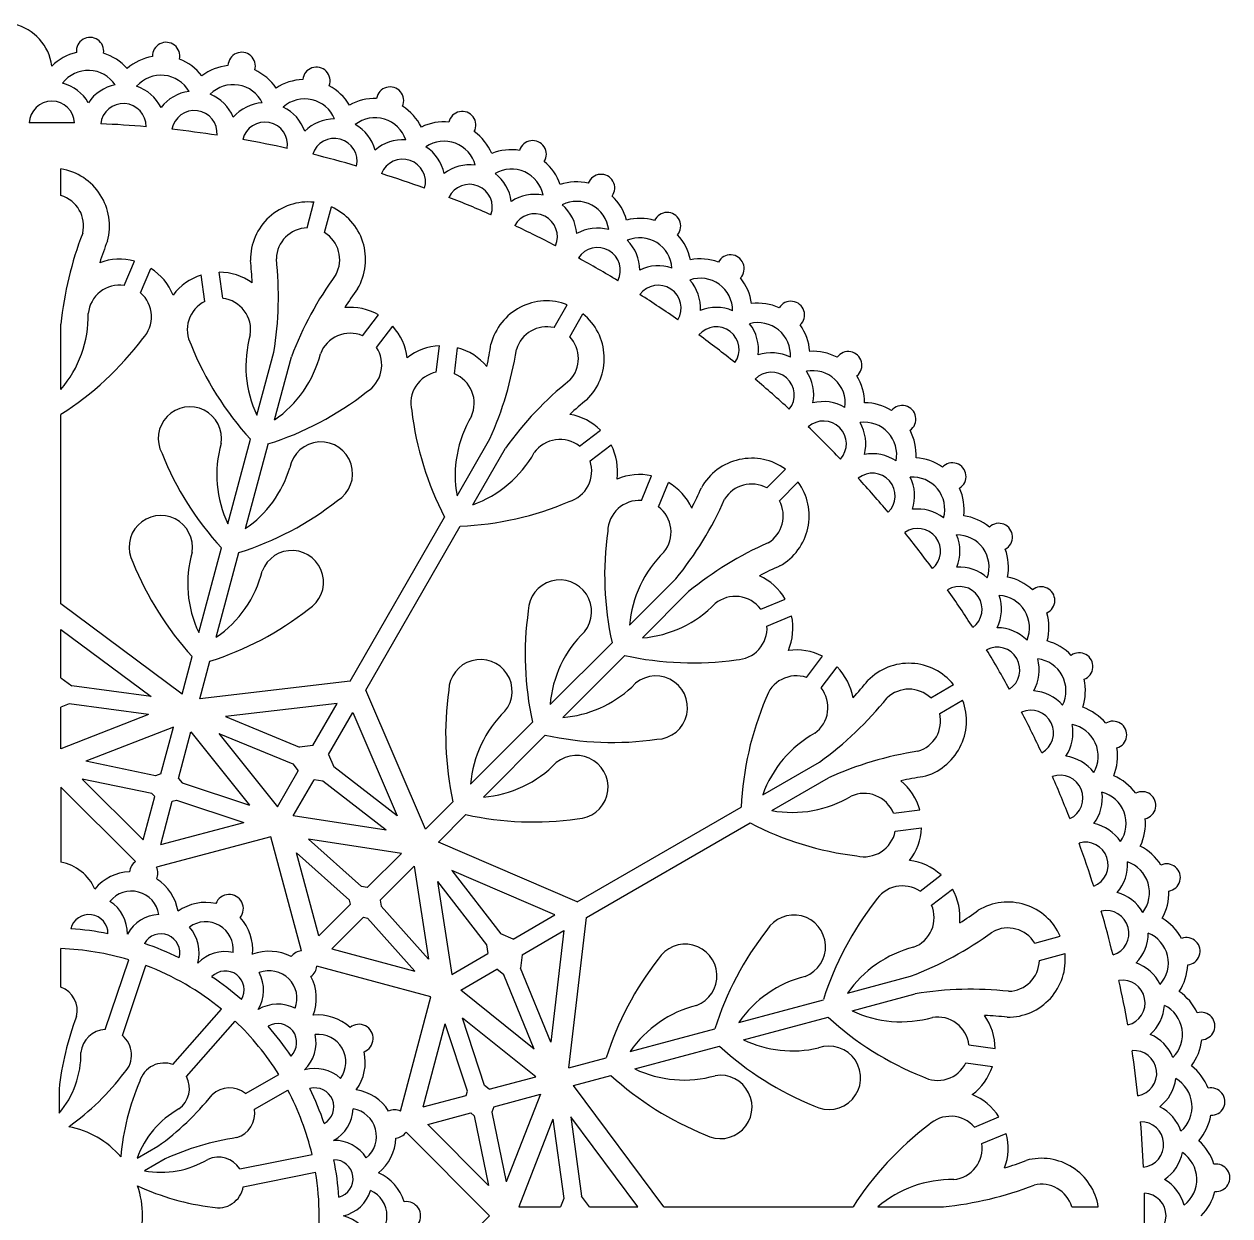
# Model space of a CAD drawing. Extents: x 39 to 332, y 42 to 187.
# Drawn here: x 258.4 to 331.8, y 114.7 to 187.2 of the extents above; entities that cross this region are included whole.
import ezdxf

# ---------------------------------------------------------------- set-up
doc = ezdxf.new("R2010")
doc.units = 0
doc.layers.get('0').update_dxf_attribs({"linetype": 'CONTINUOUS'})

msp = doc.modelspace()

# ---------------------------------------------------------------- linework, layer by layer
for p, q in [((260.645, 176.775), (260.646, 178.387)), ((275.631, 174.803), (276.047, 176.359)), ((276.693, 174.518), (277.111, 176.074)), ((264.494, 171.307), (265.116, 172.786)), ((265.496, 170.847), (266.125, 172.341)), ((269.41, 170.332), (269.189, 171.937)), ((270.498, 170.517), (270.278, 172.106)), ((290.657, 168.734), (291.463, 170.13)), ((291.61, 168.184), (292.416, 169.579)), ((260.646, 164.971), (260.646, 168.954)), ((278.995, 168.24), (279.979, 169.507)), ((279.845, 167.536), (280.839, 168.816)), ((283.492, 166.025), (283.693, 167.633)), ((284.59, 165.922), (284.79, 167.514)), ((272.574, 163.401), (273.604, 167.243)), ((273.639, 163.116), (274.67, 166.963)), ((260.646, 151.941), (260.646, 163.46)), ((292.209, 161.524), (293.488, 162.492)), ((270.803, 156.791), (272.183, 161.941)), ((271.868, 156.506), (273.248, 161.655)), ((284.754, 158.512), (286.746, 161.961)), ((292.847, 160.624), (294.139, 161.603)), ((285.709, 157.96), (287.698, 161.405)), ((303.602, 158.983), (304.741, 160.122)), ((295.979, 158.221), (296.59, 159.722)), ((297.013, 157.837), (297.618, 159.323)), ((304.379, 158.205), (305.519, 159.344)), ((278.239, 147.227), (283.998, 157.202)), ((279.194, 146.675), (284.953, 156.651)), ((269.032, 150.181), (270.412, 155.331)), ((270.097, 149.896), (271.477, 155.045)), ((295.254, 150.637), (298.067, 153.449)), ((296.033, 149.857), (298.85, 152.673)), ((268.03, 146.442), (260.646, 151.941)), ((303.234, 151.616), (304.72, 152.222)), ((303.618, 150.582), (305.118, 151.194)), ((260.646, 147.424), (260.646, 150.37)), ((260.646, 150.37), (266.13, 146.286)), ((290.415, 145.798), (294.185, 149.568)), ((268.03, 146.442), (268.641, 148.721)), ((269.095, 146.156), (269.706, 148.435)), ((291.195, 145.018), (294.964, 148.788)), ((306.021, 147.45), (306.999, 148.742)), ((306.92, 146.812), (307.89, 148.09)), ((260.646, 147.424), (261.298, 146.939)), ((266.13, 146.286), (261.298, 146.939)), ((278.239, 147.227), (269.095, 146.156)), ((313.581, 146.213), (314.976, 147.019)), ((282.839, 138.222), (279.194, 146.675)), ((314.131, 145.261), (315.527, 146.066)), ((261.151, 145.846), (260.646, 145.65)), ((260.646, 143.114), (260.646, 145.65)), ((265.982, 145.194), (261.151, 145.846)), ((277.453, 145.866), (270.663, 145.071)), ((275.981, 143.315), (277.453, 145.866)), ((276.935, 142.764), (278.408, 145.315)), ((278.408, 145.315), (281.115, 139.037)), ((265.982, 145.194), (260.646, 143.114)), ((270.663, 145.071), (275.174, 143.221)), ((285.576, 140.959), (289.346, 144.729)), ((267.491, 144.429), (262.165, 142.353)), ((266.732, 141.598), (267.491, 144.429)), ((267.797, 141.313), (268.556, 144.144)), ((268.556, 144.144), (272.13, 139.683)), ((270.245, 144.051), (273.826, 139.583)), ((270.245, 144.051), (274.755, 142.201)), ((286.356, 140.179), (290.126, 143.949)), ((275.981, 143.315), (275.174, 143.221)), ((276.935, 142.764), (277.257, 142.018)), ((266.399, 141.468), (262.165, 142.353)), ((273.826, 139.583), (275.093, 141.779)), ((274.755, 142.201), (275.093, 141.779)), ((281.115, 139.037), (277.257, 142.018)), ((303.357, 140.312), (306.806, 142.304)), ((265.653, 137.572), (261.939, 141.274)), ((266.174, 140.389), (261.939, 141.274)), ((266.732, 141.598), (266.399, 141.468)), ((267.797, 141.313), (268.021, 141.034)), ((268.021, 141.034), (272.13, 139.683)), ((274.78, 139.031), (276.048, 141.227)), ((276.583, 141.145), (276.048, 141.227)), ((280.441, 138.165), (276.583, 141.145)), ((303.909, 139.357), (307.354, 141.346)), ((265.191, 136.254), (260.646, 140.784)), ((260.646, 140.784), (260.646, 136.221)), ((265.653, 137.572), (266.359, 140.204)), ((266.359, 140.204), (266.174, 140.389)), ((266.718, 137.286), (267.424, 139.919)), ((267.424, 139.919), (267.677, 139.986)), ((267.677, 139.986), (271.786, 138.636)), ((282.839, 138.222), (284.507, 139.89)), ((292.072, 133.797), (302.048, 139.556)), ((280.441, 138.165), (274.78, 139.031)), ((283.618, 137.442), (285.287, 139.11)), ((311.319, 139.193), (312.911, 139.393)), ((266.718, 137.286), (271.786, 138.636)), ((292.624, 132.842), (302.599, 138.602)), ((311.422, 138.095), (313.03, 138.297)), ((273.413, 137.765), (266.46, 135.914)), ((275.286, 130.818), (273.413, 137.765)), ((281.366, 136.748), (275.715, 137.614)), ((278.94, 134.73), (275.715, 137.614)), ((292.072, 133.797), (283.618, 137.442)), ((276.346, 131.728), (274.98, 136.792)), ((278.205, 133.908), (274.98, 136.792)), ((279.293, 134.676), (281.366, 136.748)), ((280.073, 133.896), (282.145, 135.969)), ((282.145, 135.969), (283.01, 130.318)), ((283.561, 135.044), (284.428, 129.384)), ((283.561, 135.044), (286.542, 131.186)), ((290.712, 133.011), (284.434, 135.718)), ((284.434, 135.718), (287.415, 131.86)), ((312.933, 134.448), (314.212, 135.442)), ((279.293, 134.676), (278.94, 134.73)), ((313.637, 133.598), (314.903, 134.583)), ((276.346, 131.728), (278.273, 133.655)), ((278.273, 133.655), (278.205, 133.908)), ((280.073, 133.896), (280.127, 133.543)), ((277.125, 130.949), (279.052, 132.876)), ((279.052, 132.876), (279.305, 132.808)), ((280.127, 133.543), (283.01, 130.318)), ((288.161, 131.539), (290.712, 133.011)), ((291.553, 123.698), (292.624, 132.842)), ((279.305, 132.808), (282.189, 129.583)), ((288.161, 131.539), (287.415, 131.86)), ((288.712, 130.584), (291.263, 132.057)), ((291.263, 132.057), (290.468, 125.266)), ((319.915, 131.296), (321.471, 131.714)), ((260.646, 128.62), (260.646, 130.957)), ((277.125, 130.949), (282.189, 129.583)), ((284.428, 129.384), (286.624, 130.651)), ((286.542, 131.186), (286.624, 130.651)), ((320.199, 130.234), (321.756, 130.65)), ((263.337, 126.027), (264.772, 130.279)), ((264.382, 125.675), (265.817, 129.927)), ((288.712, 130.584), (288.618, 129.777)), ((283.162, 128.016), (276.215, 129.889)), ((284.98, 128.429), (287.175, 129.697)), ((287.598, 129.358), (287.175, 129.697)), ((289.448, 124.848), (287.598, 129.358)), ((290.468, 125.266), (288.618, 129.777)), ((308.513, 128.242), (312.355, 129.272)), ((289.448, 124.848), (284.98, 128.429)), ((281.311, 121.063), (283.162, 128.016)), ((301.903, 126.471), (307.052, 127.851)), ((308.798, 127.177), (312.645, 128.208)), ((267.458, 123.899), (270.422, 127.268)), ((268.285, 123.171), (271.25, 126.539)), ((282.683, 121.322), (284.033, 126.389)), ((285.383, 122.28), (284.033, 126.389)), ((289.541, 123.159), (285.08, 126.734)), ((286.431, 122.624), (285.08, 126.734)), ((302.188, 125.406), (307.338, 126.786)), ((295.292, 124.7), (300.442, 126.08)), ((295.578, 123.635), (300.728, 125.015)), ((315.913, 125.101), (317.503, 124.882)), ((291.553, 123.698), (293.832, 124.309)), ((271.877, 122.137), (273.9, 123.305)), ((315.729, 124.014), (317.334, 123.793)), ((286.71, 122.4), (286.431, 122.624)), ((286.71, 122.4), (289.541, 123.159)), ((291.839, 122.633), (294.118, 123.244)), ((297.337, 115.25), (291.839, 122.633)), ((260.536, 122.401), (260.536, 120.945)), ((272.427, 121.182), (274.451, 122.35)), ((282.683, 121.322), (285.316, 122.027)), ((285.316, 122.027), (285.383, 122.28)), ((286.995, 121.335), (289.826, 122.094)), ((289.826, 122.094), (287.75, 116.768)), ((286.995, 121.335), (286.865, 121.002)), ((282.969, 120.257), (285.601, 120.962)), ((285.601, 120.962), (285.786, 120.777)), ((285.786, 120.777), (286.671, 116.542)), ((286.865, 121.002), (287.75, 116.768)), ((290.59, 120.585), (288.511, 115.25)), ((290.59, 120.585), (291.243, 115.754)), ((295.766, 115.25), (291.683, 120.733)), ((291.683, 120.733), (292.336, 115.901)), ((316.244, 120.1), (317.737, 120.729)), ((286.73, 114.698), (281.65, 119.794)), ((282.969, 120.257), (286.671, 116.542)), ((316.704, 119.097), (318.182, 119.719)), ((265.284, 118.204), (266.542, 118.93)), ((266.986, 118.168), (265.725, 117.44)), ((271.527, 117.555), (275.927, 118.438)), ((271.744, 116.474), (276.144, 117.357)), ((288.511, 115.25), (291.047, 115.25)), ((291.243, 115.754), (291.047, 115.25)), ((292.821, 115.25), (292.336, 115.901)), ((292.821, 115.25), (295.766, 115.25)), ((297.337, 115.25), (308.856, 115.25)), ((310.368, 115.25), (314.351, 115.25)), ((322.172, 115.248), (323.784, 115.249)), ((281.65, 109.602), (286.73, 114.698))]:
    msp.add_line(p, q)
for centre, radius, start, end in [((257.09, 184.25), 3.032, 7.59512, 76.55303), ((262.415, 185.562), 0.833, 350.52493, 185.72507), ((267.045, 185.259), 0.833, 346.77493, 181.97507), ((262.312, 182.416), 3.147, 103.32514, 134.77634), ((262.312, 182.416), 3.147, 41.47366, 72.92486), ((266.736, 182.126), 3.147, 99.57514, 131.02634), ((266.736, 182.126), 3.147, 37.72366, 69.17486), ((271.645, 184.653), 0.833, 343.02493, 178.22507), ((262.312, 182.416), 1.966, 33.48768, 142.76232), ((271.132, 181.548), 3.147, 95.82514, 127.27634), ((271.132, 181.548), 3.147, 33.97366, 65.42486), ((276.195, 183.748), 0.833, 339.27493, 174.47507), ((260.095, 181.124), 2.566, 30.23418, 75.29046), ((264.44, 180.982), 2.566, 100.95954, 146.01582), ((266.736, 182.126), 1.966, 29.73768, 139.01232), ((271.132, 181.548), 1.966, 25.98768, 135.26232), ((275.481, 180.683), 3.147, 92.07514, 123.52634), ((264.44, 180.982), 2.566, 26.48418, 71.54046), ((268.766, 180.556), 2.566, 97.20954, 142.26582), ((268.766, 180.556), 2.566, 22.73418, 67.79046), ((275.481, 180.683), 3.147, 30.22366, 61.67486), ((280.677, 182.547), 0.833, 335.52493, 170.72507), ((260.095, 181.124), 1.385, 2.66439, 177.33561), ((264.44, 180.982), 1.385, 358.91439, 173.58561), ((273.054, 179.848), 2.566, 93.45954, 138.51582), ((275.481, 180.683), 1.966, 22.23768, 131.51232), ((273.054, 179.848), 2.566, 18.98418, 64.04046), ((279.763, 179.535), 3.147, 88.32514, 119.77634), ((279.763, 179.535), 3.147, 26.47366, 57.92486), ((268.766, 180.556), 1.385, 355.16439, 169.83561), ((277.288, 178.861), 2.566, 89.70954, 134.76582), ((279.763, 179.535), 1.966, 18.48768, 127.76232), ((285.07, 181.056), 0.833, 331.77493, 166.97507), ((260.095, 114.698), 66.505, 88.8083, 91.1917), ((260.095, 114.698), 66.505, 85.0583, 87.4417), ((260.095, 114.698), 66.505, 81.3083, 83.6917), ((273.054, 179.848), 1.385, 351.41439, 166.08561), ((277.288, 178.861), 2.566, 15.23418, 60.29046), ((283.962, 178.11), 3.147, 84.57514, 116.02634), ((283.962, 178.11), 3.147, 22.72366, 54.17486), ((260.095, 114.698), 66.505, 77.5583, 79.9417), ((277.288, 178.861), 1.385, 347.66439, 162.33561), ((281.447, 177.599), 2.566, 85.95954, 131.01582), ((283.962, 178.11), 1.966, 14.73768, 124.01232), ((289.357, 179.28), 0.833, 328.02493, 163.22507), ((260.095, 114.698), 66.505, 73.8083, 76.1917), ((281.447, 177.599), 2.566, 11.48418, 56.54046), ((288.058, 176.413), 3.147, 80.82514, 112.27634), ((260.094, 174.927), 3.503, 344.50439, 80.94154), ((281.447, 177.599), 1.385, 343.91439, 158.58561), ((285.515, 176.068), 2.566, 82.20954, 127.26582), ((288.058, 176.413), 1.966, 10.98768, 120.26232), ((288.058, 176.413), 3.147, 18.97366, 50.42486), ((260.095, 114.698), 66.505, 70.0583, 72.4417), ((285.515, 176.068), 2.566, 7.73418, 52.79046), ((292.034, 174.452), 3.147, 77.07514, 108.52634), ((293.518, 177.228), 0.833, 324.27493, 159.47507), ((285.515, 176.068), 1.385, 340.16439, 154.83561), ((260.094, 174.927), 1.928, 346.53212, 73.39555), ((275.685, 172.875), 3.503, 84.05846, 180.8186), ((260.095, 114.698), 66.505, 66.3083, 68.6917), ((289.475, 174.274), 2.566, 78.45954, 123.51582), ((292.034, 174.452), 1.966, 7.23768, 116.51232), ((289.475, 174.274), 2.566, 3.98418, 49.04046), ((292.034, 174.452), 3.147, 15.22366, 46.67486), ((275.683, 172.875), 3.503, 329.50439, 65.94154), ((289.475, 174.274), 1.385, 336.41439, 151.08561), ((297.536, 174.908), 0.833, 320.52493, 155.72507), ((275.683, 172.875), 1.928, 91.53584, 178.44594), ((260.095, 114.698), 66.505, 62.5583, 64.9417), ((293.308, 172.225), 2.566, 74.70954, 119.76582), ((295.874, 172.235), 3.147, 73.32514, 104.77634), ((281.679, 166.838), 21.139, 158.81036, 174.25388), ((281.679, 166.838), 19.564, 158.55121, 162.61437), ((275.683, 172.875), 1.928, 331.53212, 58.39555), ((295.874, 172.235), 1.966, 3.48768, 112.76232), ((293.308, 172.225), 2.566, 0.23418, 45.29046), ((295.874, 172.235), 3.147, 11.47366, 42.92486), ((293.308, 172.225), 1.385, 332.66439, 147.33561), ((264.225, 169.398), 3.503, 75.25503, 110.30405), ((252.74, 170.642), 19.564, 2.40529, 6.40691), ((252.74, 170.642), 21.139, 350.74897, 6.2083), ((260.095, 114.698), 66.505, 58.8083, 61.1917), ((297, 169.93), 2.566, 70.95954, 116.01582), ((299.561, 169.772), 3.147, 69.57514, 101.02634), ((301.394, 172.331), 0.833, 316.77493, 151.97507), ((264.225, 169.398), 3.503, 22.12148, 57.14644), ((270.264, 168.602), 3.503, 107.86983, 142.87852), ((270.264, 168.602), 3.503, 54.72911, 89.76135), ((294.438, 159.475), 21.139, 143.81036, 159.25388), ((299.561, 169.772), 1.966, 359.73768, 109.01232), ((299.561, 169.772), 3.147, 7.72366, 39.17486), ((264.225, 169.398), 1.928, 81.97725, 174.26889), ((294.438, 159.475), 19.564, 143.55121, 147.61437), ((297, 169.93), 1.385, 328.91439, 143.58561), ((297, 169.93), 2.566, 356.48418, 41.54046), ((264.225, 169.398), 1.928, 316.59893, 48.7395), ((270.264, 168.602), 1.928, 116.25853, 208.40107), ((270.264, 168.602), 1.928, 350.73111, 83.0215), ((290.211, 166.858), 3.503, 69.05846, 165.49561), ((260.095, 114.698), 66.505, 55.0583, 57.4417), ((305.075, 169.506), 0.833, 313.02493, 148.22507), ((255.333, 169.488), 6.974, 319.63576, 0.83791), ((278.241, 166.465), 3.503, 60.25503, 95.30405), ((290.209, 166.859), 3.503, 314.1814, 50.94154), ((300.533, 167.398), 2.566, 67.20954, 112.26582), ((303.078, 167.073), 3.147, 65.82514, 97.27634), ((278.241, 166.465), 3.503, 7.12148, 42.14644), ((303.078, 167.073), 1.966, 355.98768, 105.26232), ((300.533, 167.398), 2.566, 352.73418, 37.79046), ((303.078, 167.073), 3.147, 3.97366, 35.42486), ((250.408, 179.505), 19.033, 302.54131, 323.08391), ((278.876, 166.389), 6.974, 164.16209, 205.36424), ((278.241, 166.465), 1.928, 66.97725, 159.26889), ((290.211, 166.858), 1.928, 76.60445, 163.46788), ((290.211, 166.858), 1.928, 316.55406, 43.46416), ((300.533, 167.398), 1.385, 325.16439, 139.83561), ((260.095, 114.698), 66.505, 51.3083, 53.6917), ((286.225, 174.789), 19.033, 201.91609, 222.45869), ((278.241, 166.465), 1.928, 301.59893, 33.7395), ((283.869, 164.134), 3.503, 92.86983, 127.87852), ((283.869, 164.134), 3.503, 39.69595, 74.74497), ((267.473, 170.644), 19.564, 347.38563, 351.44879), ((267.473, 170.644), 21.139, 335.74612, 351.18964), ((269.676, 168.854), 6.974, 304.63576, 345.83791), ((303.893, 164.64), 2.566, 63.45954, 108.51582), ((306.412, 164.15), 3.147, 62.07514, 93.52634), ((308.563, 166.447), 0.833, 309.27493, 144.47507), ((283.869, 164.134), 1.928, 101.25853, 193.40107), ((283.869, 164.134), 1.928, 335.73111, 68.02275), ((303.893, 164.64), 1.385, 321.41439, 136.08561), ((306.412, 164.15), 1.966, 352.23768, 101.51232), ((303.893, 164.64), 2.566, 348.98418, 34.04046), ((304.854, 149.055), 21.139, 128.7917, 144.25103), ((260.095, 114.698), 66.505, 47.5583, 49.9417), ((306.412, 164.15), 3.147, 0.22366, 31.67486), ((267.511, 179.804), 19.033, 287.54131, 308.08391), ((268.492, 161.992), 1.928, 350.73111, 208.40107), ((300.888, 165.979), 19.033, 186.91609, 207.45869), ((304.854, 149.055), 19.564, 128.59309, 132.59471), ((307.065, 161.669), 2.566, 59.70954, 104.76582), ((309.547, 161.015), 3.147, 58.32514, 89.77634), ((311.844, 163.166), 0.833, 305.52493, 140.72507), ((291.615, 159.766), 6.974, 149.16209, 190.36424), ((291.021, 160.004), 3.503, 45.23865, 80.27089), ((307.065, 161.669), 1.385, 317.66439, 132.33561), ((309.547, 161.015), 1.966, 348.48768, 97.76232), ((307.065, 161.669), 2.566, 345.23418, 30.29046), ((260.095, 114.698), 66.505, 43.8083, 46.1917), ((309.547, 161.015), 3.147, 356.47366, 27.92486), ((277.105, 159.778), 6.974, 164.16209, 205.36424), ((276.47, 159.855), 1.928, 301.59893, 169.56385), ((291.021, 160.004), 1.928, 51.9785, 144.26889), ((291.021, 160.004), 3.503, 352.12148, 27.14644), ((284.454, 168.179), 19.033, 201.91609, 222.45869), ((283.366, 164.529), 6.974, 289.63576, 330.83791), ((302.684, 157.286), 3.503, 54.05846, 150.8186), ((310.037, 158.496), 2.566, 55.95954, 101.01582), ((312.47, 157.681), 3.147, 54.57514, 86.02634), ((267.904, 162.244), 6.974, 304.63576, 342.99483), ((291.021, 160.004), 1.928, 286.59893, 18.7395), ((314.903, 159.678), 0.833, 301.77493, 136.97507), ((295.853, 156.296), 3.503, 77.86983, 112.87852), ((295.853, 156.296), 3.503, 24.72911, 59.76135), ((302.683, 157.287), 3.503, 299.50439, 35.94154), ((310.037, 158.496), 1.385, 313.91439, 128.58561), ((260.095, 114.698), 66.505, 40.0583, 42.4417), ((312.47, 157.681), 1.966, 344.73768, 94.01232), ((310.037, 158.496), 2.566, 341.48418, 26.54046), ((281.697, 166.824), 19.564, 332.40529, 336.40691), ((302.683, 157.287), 1.928, 61.53584, 148.44594), ((312.47, 157.681), 3.147, 352.72366, 24.17486), ((265.74, 173.194), 19.033, 287.54131, 308.08391), ((284.109, 175.666), 19.033, 272.54131, 293.08391), ((295.853, 156.296), 1.928, 86.25853, 178.40107), ((295.853, 156.296), 1.928, 320.73111, 53.0215), ((281.697, 166.824), 21.139, 320.74897, 336.2083), ((302.683, 157.287), 1.928, 301.53212, 28.39555), ((266.721, 155.382), 1.928, 350.73111, 208.40107), ((312.795, 155.136), 2.566, 52.20954, 97.26582), ((315.169, 154.164), 3.147, 50.82514, 82.27634), ((312.77, 153.674), 19.033, 171.91609, 192.45869), ((312.795, 155.136), 1.385, 310.16439, 124.83561), ((317.727, 155.997), 0.833, 298.02493, 133.22507), ((312.225, 136.304), 21.139, 113.81036, 129.25388), ((260.095, 114.698), 66.505, 36.3083, 38.6917), ((312.795, 155.136), 2.566, 337.73418, 22.79046), ((315.169, 154.164), 1.966, 340.98768, 90.26232), ((275.334, 153.168), 6.974, 164.16209, 205.36424), ((274.699, 153.245), 1.928, 301.59893, 159.26889), ((302.205, 150.073), 6.974, 134.16209, 175.36424), ((315.169, 154.164), 3.147, 348.97366, 20.42486), ((282.683, 161.569), 19.033, 201.91609, 222.45869), ((312.225, 136.304), 19.564, 113.55121, 117.61437), ((315.326, 151.603), 2.566, 48.45954, 93.51582), ((266.133, 155.634), 6.974, 304.63576, 345.83791), ((291.015, 151.458), 1.928, 320.73111, 178.40107), ((301.693, 150.457), 3.503, 30.25503, 65.30405), ((317.632, 150.477), 3.147, 47.07514, 78.52634), ((315.326, 151.603), 1.385, 306.41439, 121.08561), ((260.095, 114.698), 66.505, 32.5583, 34.9417), ((320.305, 152.139), 0.833, 294.27493, 129.47507), ((295.47, 156.808), 6.974, 274.63576, 315.83791), ((301.693, 150.457), 1.928, 36.97725, 129.26889), ((315.326, 151.603), 2.566, 333.98418, 19.04046), ((317.632, 150.477), 1.966, 337.23768, 86.51232), ((263.969, 166.584), 19.033, 287.54131, 308.08391), ((307.931, 148.835), 19.033, 171.91609, 192.45869), ((301.693, 150.457), 3.503, 337.12148, 12.14644), ((317.632, 150.477), 3.147, 345.22366, 16.67486), ((301.693, 150.457), 1.928, 271.59893, 3.7395), ((317.622, 147.911), 2.566, 44.70954, 89.76582), ((297.366, 145.234), 6.974, 134.16209, 175.36424), ((305.401, 145.624), 3.503, 62.86983, 97.87852), ((317.622, 147.911), 1.385, 302.66439, 117.33561), ((260.095, 114.698), 66.505, 28.8083, 31.1917), ((319.849, 146.637), 3.147, 43.32514, 74.77634), ((286.176, 146.619), 1.928, 320.73111, 178.40107), ((299.071, 167.373), 19.033, 257.54131, 278.08391), ((312.256, 144.812), 3.503, 39.05846, 135.49561), ((317.622, 147.911), 2.566, 330.23418, 15.29046), ((319.849, 146.637), 1.966, 333.48768, 82.76232), ((322.625, 148.121), 0.833, 290.52493, 125.72507), ((296.854, 145.618), 1.928, 271.59893, 139.56385), ((305.401, 145.624), 1.928, 71.25853, 163.40107), ((305.401, 145.624), 3.503, 9.69595, 44.74497), ((290.631, 151.969), 6.974, 274.63576, 312.99483), ((305.401, 145.624), 1.928, 305.73111, 38.02275), ((294.457, 159.46), 19.564, 317.38563, 321.44879), ((319.849, 146.637), 3.147, 341.47366, 12.92486), ((303.092, 143.996), 19.033, 171.91609, 192.45869), ((321.063, 138.712), 19.033, 156.91609, 177.45869), ((294.457, 159.46), 21.139, 305.74612, 321.18964), ((312.256, 144.812), 1.928, 46.60445, 133.46788), ((312.255, 144.814), 3.503, 284.1814, 20.94154), ((319.671, 144.078), 2.566, 40.95954, 86.01582), ((292.527, 140.395), 6.974, 134.16209, 175.36424), ((319.671, 144.078), 1.385, 298.91439, 113.58561), ((260.095, 114.698), 66.505, 25.0583, 27.4417), ((321.81, 142.661), 3.147, 39.57514, 71.02634), ((312.256, 144.812), 1.928, 286.55406, 13.46416), ((319.671, 144.078), 2.566, 326.48418, 11.54046), ((321.81, 142.661), 1.966, 329.73768, 79.01232), ((324.677, 143.96), 0.833, 286.77493, 121.97507), ((294.232, 162.534), 19.033, 257.54131, 278.08391), ((309.926, 137.969), 6.974, 119.16209, 160.36424), ((321.81, 142.661), 3.147, 337.72366, 9.17486), ((292.016, 140.779), 1.928, 271.59893, 129.26889), ((316.036, 122.073), 21.139, 98.7917, 114.25103), ((321.465, 140.118), 2.566, 37.20954, 82.26582), ((285.792, 147.13), 6.974, 274.63576, 315.83791), ((316.036, 122.073), 19.564, 98.59309, 102.59471), ((309.531, 138.472), 3.503, 15.23865, 50.27089), ((321.465, 140.118), 1.385, 295.16439, 109.83561), ((260.095, 114.698), 66.505, 21.3083, 23.6917), ((323.507, 138.565), 3.147, 35.82514, 67.27634), ((305.163, 146.218), 6.974, 259.63576, 300.83791), ((309.531, 138.472), 1.928, 21.9785, 114.26889), ((321.465, 140.118), 2.566, 322.73418, 7.79046), ((323.507, 138.565), 1.966, 325.98768, 75.26232), ((326.453, 139.673), 0.833, 283.02493, 118.22507), ((289.393, 157.695), 19.033, 257.54131, 278.08391), ((323.507, 138.565), 3.147, 333.97366, 5.42486), ((311.376, 155.491), 19.033, 242.54131, 263.08391), ((309.531, 138.472), 1.928, 256.59893, 348.7395), ((309.531, 138.472), 3.503, 322.12148, 357.14644), ((322.996, 136.05), 2.566, 33.45954, 78.51582), ((322.996, 136.05), 1.385, 291.41439, 106.08561), ((260.095, 114.698), 66.505, 17.5583, 19.9417), ((324.932, 134.366), 3.147, 32.07514, 63.52634), ((260.095, 133.404), 2.87, 24.21711, 78.92738), ((265.68, 135.54), 0.865, 124.37561, 173.66778), ((265.68, 135.54), 0.865, 336.33222, 25.62439), ((311.862, 132.844), 3.503, 47.86983, 82.87852), ((322.996, 136.05), 2.566, 318.98418, 4.04046), ((324.932, 134.366), 1.966, 322.23768, 71.51232), ((327.944, 135.28), 0.833, 279.27493, 114.47507), ((264.937, 132.767), 2.87, 92.33556, 140.78289), ((264.937, 132.767), 2.87, 9.21711, 57.66444), ((264.937, 132.764), 1.689, 9.28665, 140.85244), ((311.862, 132.844), 1.928, 56.25853, 148.40107), ((311.862, 132.844), 3.503, 354.72911, 29.76135), ((324.258, 131.891), 2.566, 29.70954, 74.76582), ((324.932, 134.366), 3.147, 330.22366, 1.67486), ((262.36, 131.872), 2.332, 359.35449, 57.09206), ((269.448, 130.898), 2.87, 77.33556, 125.78289), ((270.883, 133.384), 0.865, 321.33222, 158.66778), ((325.201, 122.115), 19.033, 141.91609, 162.45869), ((311.862, 132.844), 1.928, 290.73111, 23.0215), ((318.272, 130.286), 3.503, 24.05846, 120.8186), ((262.356, 131.879), 1.151, 359.29508, 165.71506), ((266.728, 130.707), 2.332, 93.04703, 150.78461), ((269.448, 130.898), 2.87, 354.21711, 42.66444), ((305.252, 131.073), 1.928, 290.73111, 148.40107), ((304.866, 149.04), 19.564, 302.40529, 306.40691), ((324.258, 131.891), 1.385, 287.66439, 102.33561), ((260.095, 114.698), 66.505, 13.8083, 16.1917), ((260.095, 114.698), 17.502, 78.7603, 86.24985), ((269.448, 130.898), 1.689, 354.21711, 125.78289), ((266.728, 130.707), 2.332, 344.28494, 42.02252), ((318.272, 130.288), 1.928, 31.53584, 118.44594), ((326.08, 130.084), 3.147, 28.32514, 59.77634), ((266.728, 130.707), 1.151, 344.28494, 150.70492), ((318.591, 120.343), 19.033, 141.91609, 162.45869), ((304.866, 149.04), 21.139, 290.74897, 306.2083), ((324.258, 131.891), 2.566, 315.23418, 0.29046), ((326.08, 130.084), 1.966, 318.48768, 67.76232), ((329.145, 130.798), 0.833, 275.52493, 110.72507), ((260.095, 114.698), 16.268, 73.29074, 88.05809), ((260.095, 114.698), 17.502, 63.75015, 71.2397), ((270.643, 128.447), 2.332, 77.97748, 135.71506), ((273.322, 127.926), 2.87, 62.33556, 110.78289), ((275.352, 129.955), 0.865, 94.37561, 143.66778), ((298.642, 129.302), 1.928, 290.73111, 148.40107), ((314.251, 124.279), 6.974, 104.16209, 145.36424), ((318.272, 130.288), 3.503, 269.50439, 5.94154), ((260.095, 114.698), 16.268, 50.59308, 69.40692), ((311.981, 118.572), 19.033, 141.91609, 162.45869), ((318.272, 130.288), 1.928, 271.53212, 358.39555), ((325.245, 127.657), 2.566, 25.95954, 71.01582), ((326.08, 130.084), 3.147, 326.47366, 357.92486), ((270.643, 128.447), 1.151, 329.29508, 135.71506), ((260.095, 114.698), 17.502, 48.7603, 56.24985), ((270.643, 128.438), 2.332, 329.35449, 27.09206), ((273.321, 127.922), 1.689, 339.28665, 110.85244), ((275.352, 129.955), 0.865, 306.33222, 355.62439), ((273.322, 127.926), 2.87, 339.21711, 27.66444), ((307.641, 122.507), 6.974, 104.16209, 145.36424), ((260.094, 127.179), 1.543, 346.53212, 69.02865), ((316.044, 107.345), 21.139, 83.81036, 99.25388), ((325.245, 127.657), 1.385, 283.91439, 98.58561), ((260.095, 114.698), 66.505, 10.0583, 12.4417), ((326.945, 125.735), 3.147, 24.57514, 56.02634), ((273.844, 125.246), 2.332, 63.04703, 120.78461), ((301.031, 120.736), 6.974, 104.16209, 145.36424), ((311.785, 133.479), 6.974, 244.63576, 285.83791), ((325.245, 127.657), 2.566, 311.48418, 356.54046), ((326.945, 125.735), 1.966, 314.73768, 64.01232), ((330.05, 126.248), 0.833, 271.77493, 106.97507), ((277.362, 120.708), 16.911, 158.81036, 174.25388), ((260.095, 114.698), 16.268, 31.94191, 46.70926), ((273.844, 125.246), 1.151, 314.28494, 120.70492), ((260.095, 114.698), 17.502, 33.75015, 41.2397), ((276.295, 124.051), 2.87, 47.33556, 95.78289), ((278.781, 125.487), 0.865, 291.33222, 128.66778), ((320.186, 140.828), 19.033, 227.54131, 248.08391), ((313.999, 124.867), 1.928, 6.97725, 99.26889), ((313.999, 124.867), 3.503, 0.25503, 35.30405), ((316.044, 107.345), 19.564, 83.55121, 87.61437), ((263.399, 124.486), 1.543, 92.28496, 174.26889), ((263.399, 124.486), 1.543, 316.59893, 50.41269), ((273.844, 125.246), 2.332, 314.28494, 12.02252), ((276.295, 124.051), 1.689, 324.21711, 95.78289), ((325.953, 123.369), 2.566, 22.20954, 67.26582), ((313.576, 139.057), 19.033, 227.54131, 248.08391), ((305.175, 131.708), 6.974, 244.63576, 282.99483), ((307.389, 123.096), 1.928, 241.59893, 109.56385), ((326.945, 125.735), 3.147, 322.72366, 354.17486), ((256.285, 124.558), 5.579, 319.63576, 0.83791), ((276.295, 124.051), 2.87, 324.21711, 12.66444), ((325.953, 123.369), 1.385, 280.16439, 94.83561), ((260.095, 114.698), 66.505, 6.3083, 8.6917), ((252.346, 132.572), 15.227, 305.16965, 323.08391), ((266.92, 122.453), 1.543, 69.58731, 163.40107), ((276.104, 121.331), 2.332, 47.97748, 105.71506), ((298.565, 129.937), 6.974, 244.63576, 285.83791), ((313.999, 124.867), 1.928, 241.59893, 333.7395), ((313.999, 124.867), 3.503, 307.12148, 342.14644), ((327.523, 121.339), 3.147, 20.82514, 52.27634), ((279.449, 116.924), 15.227, 156.91609, 174.83035), ((266.92, 122.453), 1.543, 305.73111, 27.71504), ((306.966, 137.286), 19.033, 227.54131, 248.08391), ((300.779, 121.324), 1.928, 241.59893, 99.26889), ((325.953, 123.369), 2.566, 307.73418, 352.79046), ((327.523, 121.339), 1.966, 310.98768, 60.26232), ((256.662, 132.654), 16.911, 305.74897, 321.2083), ((270.904, 120.94), 1.543, 50.90093, 133.44594), ((260.095, 114.698), 16.268, 13.29074, 28.05809), ((276.104, 121.331), 1.151, 299.29508, 105.71506), ((260.095, 114.698), 17.502, 18.7603, 26.24985), ((278.164, 119.54), 2.87, 32.33556, 80.78289), ((314.794, 118.828), 3.503, 32.86983, 67.87852), ((330.656, 121.648), 0.833, 268.02493, 103.22507), ((270.539, 116.329), 5.579, 119.16209, 160.36424), ((270.904, 120.94), 1.543, 286.53212, 9.02865), ((276.1, 121.324), 2.332, 299.35449, 357.09206), ((278.161, 119.538), 1.689, 309.28665, 80.85244), ((280.936, 120.283), 0.865, 64.37561, 113.66778), ((326.379, 119.043), 2.566, 18.45954, 63.51582), ((314.794, 118.828), 1.928, 41.25853, 133.40107), ((326.379, 119.043), 1.385, 276.41439, 91.08561), ((260.095, 114.698), 66.505, 2.5583, 4.9417), ((327.523, 121.339), 3.147, 318.97366, 350.42486), ((260.095, 114.698), 5.521, 40.65633, 79.34367), ((280.936, 120.283), 0.865, 276.33222, 325.62439), ((324.902, 105.011), 19.033, 126.91609, 147.45869), ((314.794, 118.828), 3.503, 339.69595, 14.74497), ((273.933, 102.749), 16.911, 98.81036, 114.25388), ((277.276, 116.958), 2.332, 33.04703, 90.78461), ((278.164, 119.54), 2.87, 309.21711, 357.66444), ((314.794, 118.828), 1.928, 275.73111, 8.02275), ((327.813, 116.915), 3.147, 17.07514, 48.52634), ((270.223, 116.731), 1.543, 32.28496, 114.26889), ((320.324, 114.697), 3.503, 9.05846, 105.49561), ((326.379, 119.043), 2.566, 303.98418, 349.04046), ((327.813, 116.915), 1.966, 307.23768, 56.51232), ((266.729, 122.928), 5.579, 259.63576, 300.83791), ((277.276, 116.959), 1.151, 284.28494, 90.70492), ((260.095, 114.698), 17.502, 3.75015, 11.2397), ((312.234, 136.282), 19.564, 287.38563, 291.44879), ((330.959, 117.018), 0.833, 264.27493, 99.47507), ((260.095, 114.698), 16.268, 350.59308, 9.40692), ((278.801, 114.698), 2.87, 17.33556, 65.78289), ((314.885, 109.936), 6.974, 89.16209, 130.36424), ((326.521, 114.698), 2.566, 14.70954, 59.76582), ((271.699, 130.346), 15.227, 245.16965, 263.08391), ((260.095, 114.698), 5.521, 340.65633, 19.34367), ((270.223, 116.731), 1.543, 256.59893, 350.41269), ((277.276, 116.959), 2.332, 284.28494, 342.02252), ((278.801, 114.698), 1.689, 294.21711, 65.78289), ((312.234, 136.282), 21.139, 275.74612, 291.18964), ((320.324, 114.697), 1.928, 16.60445, 103.46788), ((326.521, 114.698), 1.385, 272.66439, 87.33561), ((260.095, 114.698), 66.505, 358.8083, 1.1917), ((327.813, 116.915), 3.147, 315.22366, 346.67486), ((281.672, 114.698), 0.865, 261.33222, 98.66778), ((277.276, 112.438), 2.332, 17.97748, 75.71506)]:
    msp.add_arc(centre, radius, start, end)

doc.saveas('drawing.dxf')
